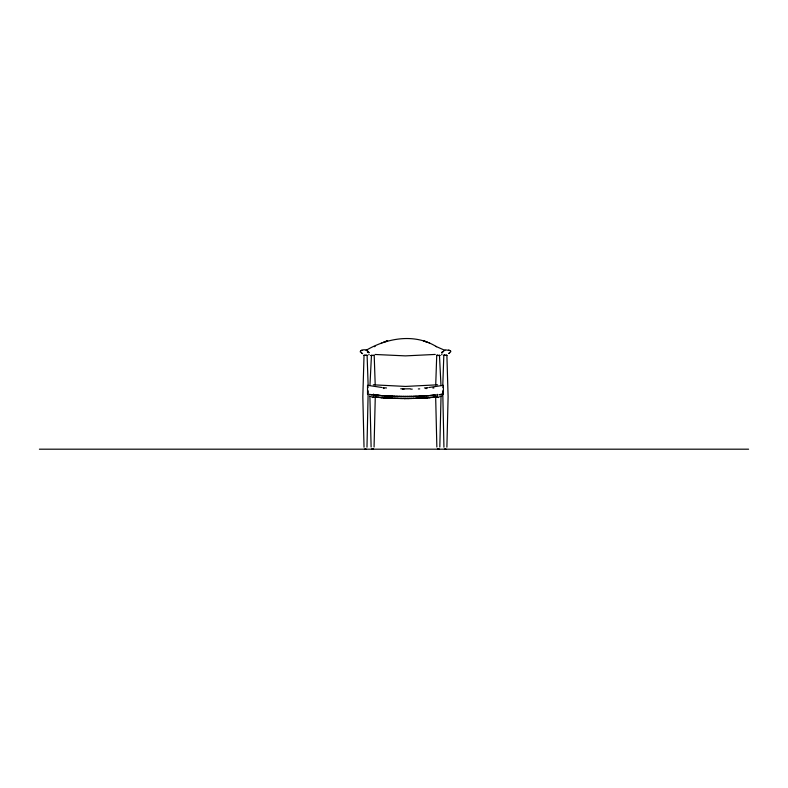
<?xml version="1.0" encoding="UTF-8"?>
<svg xmlns="http://www.w3.org/2000/svg" width="788" height="788" viewBox="0 0 788 788"><rect width="100%" height="100%" fill="white"/><g stroke="black" fill="none" stroke-linecap="round" stroke-linejoin="round"><path stroke-width="1.18" d="M373.354 396.591L373.354 394.246M442.738 390.848L443.94 447.17M373.709 394.286L373.62 396.925L372.813 397.477A1.793 1.773 -62.3 0 1 372.153 397.418L371.611 396.61M375.275 396.778L374.064 447.013M441.024 396.778L439.812 447.013M369.976 384.869L371.463 355.339L370.99 355.506L374.201 355.447L375.206 384.869M435.725 384.869L436.729 355.418L437.704 355.309L436.749 355.447L439.95 355.477L439.468 355.339L440.945 384.869M442.807 384.83L443.821 355.309L446.894 355.28L448.106 396.778L446.894 447.17M360.914 350.66L360.185 351.803L362.618 353.714M368.124 384.83L367.1 355.309L364.036 355.28L362.825 396.778L364.026 447.17M366.981 447.17L368.183 390.848M439.32 396.61L438.778 397.418A1.793 1.773 62.3 0 1 438.118 397.477L437.301 396.925L437.222 394.286M450.677 350.975C451.948 351.675 447.141 354.492 449.268 353.123M442.157 352.275C441.093 354.098 443.004 350.936 442.314 352.059M442.403 351.96L445.378 349.852L449.465 350.483M442.295 352.403L441.832 352.876L442.886 352.078M370.971 355.477L373.748 355.339M440.374 396.581L442.245 395.596M366.056 350.345C387.135 338.013 414.665 333.078 436.483 346.7M374.448 346.7L375.147 346.356M380.86 343.489L381.796 343.046M361.002 350.63L363.751 349.774C367.632 348.956 369.483 353.773 368.774 352.275M361.653 350.414L362.066 350.236M385.687 341.411L383.756 342.169L387.627 340.741L386.632 341.076M361.268 350.542L361.968 350.315M363.928 355.309L367.1 355.309M444.806 355.378L443.821 355.309L447.013 355.309M368.646 354.758L369.198 354.639M371.985 448.933L373.187 448.933M373.167 449.012L372.005 449.012M437.734 448.933L438.936 448.933M438.916 449.012L437.754 449.012M429.174 387.469L443.388 385.322L443.388 394.197L439.172 394.69M442.334 394.335L440.462 394.552L442.216 394.345M442.551 387.075L443.23 386.997M440.994 394.493L439.28 394.68M437.606 384.81L405.465 386.435L373.315 384.81M434.572 395.152L436.217 394.995M430.228 395.527L434.956 395.113L432.208 395.369M433.656 397.3L437.567 396.935L437.567 394.532M433.824 395.221L435.025 395.113M420.841 398.157L436.237 397.063M433.39 395.261L433.981 395.212M434.631 397.211L435.616 397.122M433.952 387.942L432.888 388.041M433.095 397.349L434.089 397.26M421.541 396.098L432.839 395.31M433.567 397.31L422.821 398.058M430.731 395.487L431.617 395.418M431.696 397.467L432.592 397.388M431.597 397.467L432.1 397.428M446.54 355.368L446.323 355.368M429.844 395.556L430.435 395.507M428.623 395.655L429.253 395.606M429.568 397.625L430.711 397.536M427.825 395.714L429.027 395.625M429.105 397.664L429.726 397.615M428.071 395.694L426.515 395.803M426.288 395.812L426.889 395.773M426.899 397.812L428.229 397.723M426.869 388.494L425.796 388.563M426.613 395.793L421.797 396.088M426.603 397.832L427.096 397.802M423.914 395.97L424.515 395.931M425.786 397.881L423.806 397.999M374.999 354.472L405.465 355.88L435.281 354.433M424.594 397.96L417.876 398.285M422.732 396.029L423.323 396L419.167 396.206L419.758 396.187M422.082 398.098L417.059 398.314M420.95 396.128L413.345 396.413M420.595 396.147L413.217 396.413M419.748 388.888L418.32 388.947M415.542 398.364L420.211 398.186M418.861 398.245L419.856 398.196M413.907 398.413L412.912 398.433L417.541 398.295M415.591 396.344L416.192 396.325M415.887 398.354L416.882 398.314M414.399 396.384L407.258 396.502L407.849 396.502M407.977 398.511L416.202 398.344M412.616 396.433L397.723 396.413M412.252 389.124L410.824 389.154M410.922 396.462L412.134 396.443M412.016 398.452L410.509 398.482M413.523 398.423L403.949 398.511M409.041 396.492L410.233 396.472M409.494 398.492L409.996 398.492M407.948 398.511L408.942 398.501M406.47 398.521L407.475 398.511M407.524 396.502L403.298 396.502M408.164 398.511L396.748 398.403L398.797 398.452M404.874 396.512L406.086 396.512M404.451 398.521L405.968 398.521M39.4 449.19L748.6 449.19M404.934 398.521L395.379 398.364M404.037 389.193L402.599 389.183M403.082 396.502L403.683 396.502L394.148 396.305M402.432 398.501L402.934 398.511M401.289 396.482L401.89 396.492M401.86 398.501L399.811 398.472M399.083 396.443L400.186 396.462M444.787 355.378L443.841 355.309M397.832 396.423L395.931 396.364M396.531 396.384L397.122 396.403M397.457 398.423L390.346 398.167M396.118 398.383L386.327 397.96M394.315 396.315L395.487 396.354M394.364 398.334L394.867 398.344M394.857 396.334L391.764 396.206M393.547 396.285L389.39 396.098M392.099 398.245L392.857 398.275M391.971 396.216L393.143 396.266M391.636 398.226L392.66 398.265M390.572 396.157L391.173 396.187M390.759 398.186L374.694 397.063M390.799 396.167L383.786 395.753M389.341 398.117L389.843 398.147M388.573 398.078L389.597 398.127M390.641 396.157L383.451 395.734M388.198 396.029L388.789 396.069M386.534 397.97L387.558 398.029M385.825 395.891L386.416 395.931M377.373 397.31L386.75 397.979M384.071 397.812L384.82 397.861M384.061 388.494L383.352 388.445M385.233 395.852L381.678 395.606M383.49 397.782L384.505 397.841M382.623 395.674L381.451 395.586L382.86 395.694M381.392 397.625L382.476 397.704M380.446 397.556L381.461 397.635M382.229 395.645L379.304 395.418M381.087 395.556L375.64 395.084M378.417 397.398L379.432 397.477M380.289 395.497L374.477 394.975M378.831 397.428L376.034 397.191M378.013 395.3L378.713 395.369M377.531 395.261L378.122 395.31M375.384 397.132L376.398 397.221L375.344 397.122M375.177 395.044L376.359 395.152M375.915 395.113L369.631 394.453L372.153 394.729L371.049 394.611M367.691 386.997L368.37 387.075M369.296 394.414L369.877 394.483M381.756 387.469L367.533 385.322L367.533 394.197M441.546 354.639L442.088 354.758M439.901 355.447L436.749 355.447M444.865 350.345L435.774 346.356M368.035 352.078L367.218 351.763L369.07 352.837M450.411 350.818L448.589 350.158L449.268 350.414M429.155 343.066L430.061 343.489M369.483 396.019L370.281 396.443M361.653 353.123L362.194 353.467M436.857 447.013L435.656 396.778M371.109 447.013L369.907 396.778M373.354 396.344L373.354 396.925M427.992 387.607A163.274 129.37 0 0 1 424.427 387.972M410.203 388.789A163.274 129.37 0 0 1 400.728 388.789M386.504 387.972A163.274 129.37 0 0 1 382.938 387.607M364.923 449.111L366.105 449.16L364.942 449.111M444.836 449.111L446.018 449.16L444.865 449.111M424.299 341.076L423.304 340.741L427.165 342.169L424.249 341.056"/></g></svg>
